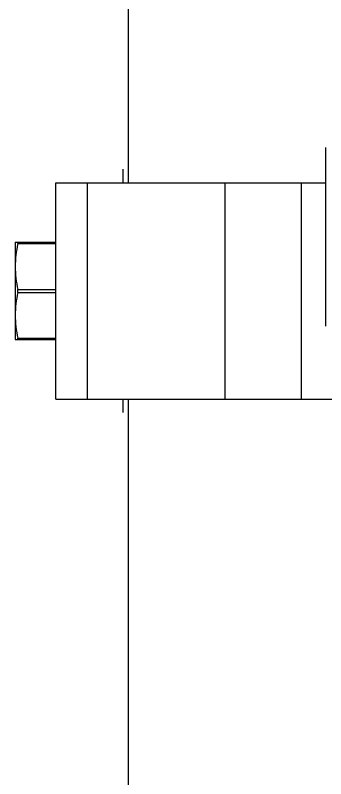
# Model space of a CAD drawing. Extents: x 27938 to 1507990, y 110129 to 923079.
# Drawn here: x 556432 to 557100, y 381167 to 382806 of the extents above; entities that cross this region are included whole.
import ezdxf

# ---------------------------------------------------------------- set-up
doc = ezdxf.new("R2010")
doc.units = 0
doc.header["$LTSCALE"] = 1000
doc.header["$MEASUREMENT"] = 0

msp = doc.modelspace()

# ---------------------------------------------------------------- linework, layer by layer
at = {"linetype": 'Continuous'}
for p, q in [((556675.9, 382446.5), (556675.9, 384005.1)), ((557099.8, 382138.7), (557099.8, 382522)), ((556664.2, 382446.5), (556664.2, 382475.6)), ((556519, 381981.9), (556519, 382446.5)), ((556519, 382446.5), (557099.8, 382446.5)), ((556587.1, 381981.9), (556587.1, 382446.5)), ((556883.3, 381981.9), (556883.3, 382446.5)), ((557047.6, 381981.9), (557047.6, 382446.5)), ((556431.9, 382318.8), (556431.9, 382109.7)), ((556431.9, 382318.8), (556519, 382318.8)), ((556437.2, 382315.9), (556519, 382315.9)), ((556437.2, 382217.1), (556519, 382217.1)), ((556437.2, 382211.3), (556519, 382211.3)), ((556437.2, 382112.6), (556519, 382112.6)), ((556431.9, 382109.7), (556519, 382109.7)), ((556519, 381981.9), (558156.9, 381981.9)), ((556664.2, 381952.9), (556664.2, 381981.9)), ((556675.9, 381081.7), (556675.9, 381981.9))]:
    msp.add_line(p, q, dxfattribs=at)
for points in [[(556437.2, 382315.9), (556434, 382299.6), (556431.9, 382283), (556431.9, 382266.5)], [(556431.9, 382266.5), (556431.9, 382249.9), (556434, 382233.3), (556437.2, 382217.1)], [(556437.2, 382211.3), (556434, 382195.1), (556431.9, 382178.5), (556431.9, 382161.9)], [(556437.2, 382211.3), (556437.6, 382213.2), (556437.6, 382215.2), (556437.2, 382217.1)], [(556431.9, 382161.9), (556431.9, 382145.4), (556434, 382128.8), (556437.2, 382112.6)]]:
    msp.add_open_spline(points, degree=3, dxfattribs=at)
for points, knots in [([(556437.2, 382315.9), (556437.4, 382316.6), (556437.5, 382317.2), (556437.5, 382318.8), (556437.2, 382318.8)], [0, 0, 0, 0, 0.722341, 1, 1, 1, 1]), ([(556437.2, 382109.7), (556437.5, 382109.7), (556437.5, 382111.2), (556437.4, 382111.9), (556437.2, 382112.6)], [0, 0, 0, 0, 0.27764, 1, 1, 1, 1])]:
    msp.add_open_spline(points, degree=3, knots=knots, dxfattribs=at)

doc.saveas('drawing.dxf')
